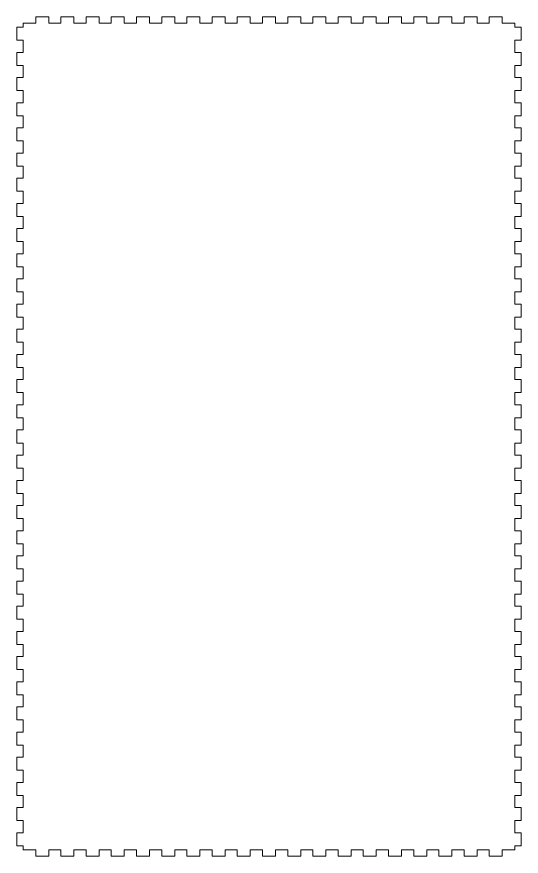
# Model space of a CAD drawing. Header units: millimetres. Extents: x -606 to 612, y -200 to 208.
# Drawn here: x -122.9 to 117.3, y -200.1 to 200.2 of the extents above; entities that cross this region are included whole.
import ezdxf

# ---------------------------------------------------------------- set-up
doc = ezdxf.new("R2010")
doc.units = ezdxf.units.MM
doc.header["$MEASUREMENT"] = 0
doc.layers.add('Camada 1', color=7, linetype='Continuous')

msp = doc.modelspace()

# ---------------------------------------------------------------- linework, layer by layer
at = {"layer": 'Camada 1', "lineweight": 20}
msp.add_open_spline([(-119.81, -197.05), (-119.81, -197.05), (-113.91, -197.05), (-113.91, -197.05), (-113.91, -197.05), (-113.91, -199.95), (-113.91, -199.95), (-113.91, -200), (-113.86, -200.05), (-113.81, -200.05), (-113.81, -200.05), (-107.81, -200.05), (-107.81, -200.05), (-107.75, -200.05), (-107.71, -200), (-107.71, -199.95), (-107.71, -199.95), (-107.71, -197.05), (-107.71, -197.05), (-107.71, -197.05), (-101.91, -197.05), (-101.91, -197.05), (-101.91, -197.05), (-101.91, -199.95), (-101.91, -199.95), (-101.91, -200), (-101.86, -200.05), (-101.81, -200.05), (-101.81, -200.05), (-95.81, -200.05), (-95.81, -200.05), (-95.75, -200.05), (-95.71, -200), (-95.71, -199.95), (-95.71, -199.95), (-95.71, -197.05), (-95.71, -197.05), (-95.71, -197.05), (-89.91, -197.05), (-89.91, -197.05), (-89.91, -197.05), (-89.91, -199.95), (-89.91, -199.95), (-89.91, -200), (-89.86, -200.05), (-89.81, -200.05), (-89.81, -200.05), (-83.81, -200.05), (-83.81, -200.05), (-83.75, -200.05), (-83.71, -200), (-83.71, -199.95), (-83.71, -199.95), (-83.71, -197.05), (-83.71, -197.05), (-83.71, -197.05), (-77.91, -197.05), (-77.91, -197.05), (-77.91, -197.05), (-77.91, -199.95), (-77.91, -199.95), (-77.91, -200), (-77.86, -200.05), (-77.81, -200.05), (-77.81, -200.05), (-71.81, -200.05), (-71.81, -200.05), (-71.75, -200.05), (-71.71, -200), (-71.71, -199.95), (-71.71, -199.95), (-71.71, -197.05), (-71.71, -197.05), (-71.71, -197.05), (-65.91, -197.05), (-65.91, -197.05), (-65.91, -197.05), (-65.91, -199.95), (-65.91, -199.95), (-65.91, -200), (-65.86, -200.05), (-65.81, -200.05), (-65.81, -200.05), (-59.81, -200.05), (-59.81, -200.05), (-59.76, -200.05), (-59.71, -200), (-59.71, -199.95), (-59.71, -199.95), (-59.71, -197.05), (-59.71, -197.05), (-59.71, -197.05), (-53.91, -197.05), (-53.91, -197.05), (-53.91, -197.05), (-53.91, -199.95), (-53.91, -199.95), (-53.91, -200), (-53.87, -200.05), (-53.81, -200.05), (-53.81, -200.05), (-47.81, -200.05), (-47.81, -200.05), (-47.76, -200.05), (-47.71, -200), (-47.71, -199.95), (-47.71, -199.95), (-47.71, -197.05), (-47.71, -197.05), (-47.71, -197.05), (-41.91, -197.05), (-41.91, -197.05), (-41.91, -197.05), (-41.91, -199.95), (-41.91, -199.95), (-41.91, -200), (-41.87, -200.05), (-41.81, -200.05), (-41.81, -200.05), (-35.81, -200.05), (-35.81, -200.05), (-35.76, -200.05), (-35.71, -200), (-35.71, -199.95), (-35.71, -199.95), (-35.71, -197.05), (-35.71, -197.05), (-35.71, -197.05), (-29.91, -197.05), (-29.91, -197.05), (-29.91, -197.05), (-29.91, -199.95), (-29.91, -199.95), (-29.91, -200), (-29.86, -200.05), (-29.81, -200.05), (-29.81, -200.05), (-23.81, -200.05), (-23.81, -200.05), (-23.75, -200.05), (-23.71, -200), (-23.71, -199.95), (-23.71, -199.95), (-23.71, -197.05), (-23.71, -197.05), (-23.71, -197.05), (-17.91, -197.05), (-17.91, -197.05), (-17.91, -197.05), (-17.91, -199.95), (-17.91, -199.95), (-17.91, -200), (-17.86, -200.05), (-17.81, -200.05), (-17.81, -200.05), (-11.81, -200.05), (-11.81, -200.05), (-11.76, -200.05), (-11.71, -200), (-11.71, -199.95), (-11.71, -199.95), (-11.71, -197.05), (-11.71, -197.05), (-11.71, -197.05), (-5.91, -197.05), (-5.91, -197.05), (-5.91, -197.05), (-5.91, -199.95), (-5.91, -199.95), (-5.91, -200), (-5.87, -200.05), (-5.81, -200.05), (-5.81, -200.05), (0.19, -200.05), (0.19, -200.05), (0.24, -200.05), (0.29, -200), (0.29, -199.95), (0.29, -199.95), (0.29, -197.05), (0.29, -197.05), (0.29, -197.05), (6.09, -197.05), (6.09, -197.05), (6.09, -197.05), (6.09, -199.95), (6.09, -199.95), (6.09, -200), (6.13, -200.05), (6.19, -200.05), (6.19, -200.05), (12.19, -200.05), (12.19, -200.05), (12.24, -200.05), (12.29, -200), (12.29, -199.95), (12.29, -199.95), (12.29, -197.05), (12.29, -197.05), (12.29, -197.05), (18.09, -197.05), (18.09, -197.05), (18.09, -197.05), (18.09, -199.95), (18.09, -199.95), (18.09, -200), (18.14, -200.05), (18.19, -200.05), (18.19, -200.05), (24.19, -200.05), (24.19, -200.05), (24.25, -200.05), (24.29, -200), (24.29, -199.95), (24.29, -199.95), (24.29, -197.05), (24.29, -197.05), (24.29, -197.05), (30.09, -197.05), (30.09, -197.05), (30.09, -197.05), (30.09, -199.95), (30.09, -199.95), (30.09, -200), (30.14, -200.05), (30.19, -200.05), (30.19, -200.05), (36.19, -200.05), (36.19, -200.05), (36.24, -200.05), (36.29, -200), (36.29, -199.95), (36.29, -199.95), (36.29, -197.05), (36.29, -197.05), (36.29, -197.05), (42.09, -197.05), (42.09, -197.05), (42.09, -197.05), (42.09, -199.95), (42.09, -199.95), (42.09, -200), (42.13, -200.05), (42.19, -200.05), (42.19, -200.05), (48.19, -200.05), (48.19, -200.05), (48.24, -200.05), (48.29, -200), (48.29, -199.95), (48.29, -199.95), (48.29, -197.05), (48.29, -197.05), (48.29, -197.05), (54.09, -197.05), (54.09, -197.05), (54.09, -197.05), (54.09, -199.95), (54.09, -199.95), (54.09, -200), (54.13, -200.05), (54.19, -200.05), (54.19, -200.05), (60.19, -200.05), (60.19, -200.05), (60.24, -200.05), (60.29, -200), (60.29, -199.95), (60.29, -199.95), (60.29, -197.05), (60.29, -197.05), (60.29, -197.05), (66.09, -197.05), (66.09, -197.05), (66.09, -197.05), (66.09, -199.95), (66.09, -199.95), (66.09, -200), (66.14, -200.05), (66.19, -200.05), (66.19, -200.05), (72.19, -200.05), (72.19, -200.05), (72.25, -200.05), (72.29, -200), (72.29, -199.95), (72.29, -199.95), (72.29, -197.05), (72.29, -197.05), (72.29, -197.05), (78.09, -197.05), (78.09, -197.05), (78.09, -197.05), (78.09, -199.95), (78.09, -199.95), (78.09, -200), (78.14, -200.05), (78.19, -200.05), (78.19, -200.05), (84.19, -200.05), (84.19, -200.05), (84.25, -200.05), (84.29, -200), (84.29, -199.95), (84.29, -199.95), (84.29, -197.05), (84.29, -197.05), (84.29, -197.05), (90.09, -197.05), (90.09, -197.05), (90.09, -197.05), (90.09, -199.95), (90.09, -199.95), (90.09, -200), (90.14, -200.05), (90.19, -200.05), (90.19, -200.05), (96.19, -200.05), (96.19, -200.05), (96.25, -200.05), (96.29, -200), (96.29, -199.95), (96.29, -199.95), (96.29, -197.05), (96.29, -197.05), (96.29, -197.05), (102.09, -197.05), (102.09, -197.05), (102.09, -197.05), (102.09, -199.95), (102.09, -199.95), (102.09, -200), (102.14, -200.05), (102.19, -200.05), (102.19, -200.05), (108.19, -200.05), (108.19, -200.05), (108.25, -200.05), (108.29, -200), (108.29, -199.95), (108.29, -199.95), (108.29, -197.05), (108.29, -197.05), (108.29, -197.05), (114.19, -197.05), (114.19, -197.05), (114.25, -197.05), (114.29, -197), (114.29, -196.95), (114.29, -196.95), (114.29, -195.05), (114.29, -195.05), (114.29, -195.05), (117.19, -195.05), (117.19, -195.05), (117.25, -195.05), (117.29, -195), (117.29, -194.95), (117.29, -194.95), (117.29, -188.95), (117.29, -188.95), (117.29, -188.9), (117.25, -188.85), (117.19, -188.85), (117.19, -188.85), (114.29, -188.85), (114.29, -188.85), (114.29, -188.85), (114.29, -183.05), (114.29, -183.05), (114.29, -183.05), (117.19, -183.05), (117.19, -183.05), (117.25, -183.05), (117.29, -183), (117.29, -182.95), (117.29, -182.95), (117.29, -176.95), (117.29, -176.95), (117.29, -176.9), (117.25, -176.85), (117.19, -176.85), (117.19, -176.85), (114.29, -176.85), (114.29, -176.85), (114.29, -176.85), (114.29, -171.05), (114.29, -171.05), (114.29, -171.05), (117.19, -171.05), (117.19, -171.05), (117.25, -171.05), (117.29, -171), (117.29, -170.95), (117.29, -170.95), (117.29, -164.95), (117.29, -164.95), (117.29, -164.9), (117.25, -164.85), (117.19, -164.85), (117.19, -164.85), (114.29, -164.85), (114.29, -164.85), (114.29, -164.85), (114.29, -159.05), (114.29, -159.05), (114.29, -159.05), (117.19, -159.05), (117.19, -159.05), (117.25, -159.05), (117.29, -159), (117.29, -158.95), (117.29, -158.95), (117.29, -152.95), (117.29, -152.95), (117.29, -152.9), (117.25, -152.85), (117.19, -152.85), (117.19, -152.85), (114.29, -152.85), (114.29, -152.85), (114.29, -152.85), (114.29, -147.05), (114.29, -147.05), (114.29, -147.05), (117.19, -147.05), (117.19, -147.05), (117.25, -147.05), (117.29, -147), (117.29, -146.95), (117.29, -146.95), (117.29, -140.95), (117.29, -140.95), (117.29, -140.9), (117.25, -140.85), (117.19, -140.85), (117.19, -140.85), (114.29, -140.85), (114.29, -140.85), (114.29, -140.85), (114.29, -135.05), (114.29, -135.05), (114.29, -135.05), (117.19, -135.05), (117.19, -135.05), (117.25, -135.05), (117.29, -135), (117.29, -134.95), (117.29, -134.95), (117.29, -128.95), (117.29, -128.95), (117.29, -128.9), (117.25, -128.85), (117.19, -128.85), (117.19, -128.85), (114.29, -128.85), (114.29, -128.85), (114.29, -128.85), (114.29, -123.05), (114.29, -123.05), (114.29, -123.05), (117.19, -123.05), (117.19, -123.05), (117.25, -123.05), (117.29, -123), (117.29, -122.95), (117.29, -122.95), (117.29, -116.95), (117.29, -116.95), (117.29, -116.89), (117.25, -116.85), (117.19, -116.85), (117.19, -116.85), (114.29, -116.85), (114.29, -116.85), (114.29, -116.85), (114.29, -111.05), (114.29, -111.05), (114.29, -111.05), (117.19, -111.05), (117.19, -111.05), (117.25, -111.05), (117.29, -111), (117.29, -110.95), (117.29, -110.95), (117.29, -104.95), (117.29, -104.95), (117.29, -104.89), (117.25, -104.85), (117.19, -104.85), (117.19, -104.85), (114.29, -104.85), (114.29, -104.85), (114.29, -104.85), (114.29, -99.05), (114.29, -99.05), (114.29, -99.05), (117.19, -99.05), (117.19, -99.05), (117.25, -99.05), (117.29, -99), (117.29, -98.95), (117.29, -98.95), (117.29, -92.95), (117.29, -92.95), (117.29, -92.89), (117.25, -92.85), (117.19, -92.85), (117.19, -92.85), (114.29, -92.85), (114.29, -92.85), (114.29, -92.85), (114.29, -87.05), (114.29, -87.05), (114.29, -87.05), (117.19, -87.05), (117.19, -87.05), (117.25, -87.05), (117.29, -87), (117.29, -86.95), (117.29, -86.95), (117.29, -80.95), (117.29, -80.95), (117.29, -80.89), (117.25, -80.85), (117.19, -80.85), (117.19, -80.85), (114.29, -80.85), (114.29, -80.85), (114.29, -80.85), (114.29, -75.05), (114.29, -75.05), (114.29, -75.05), (117.19, -75.05), (117.19, -75.05), (117.25, -75.05), (117.29, -75), (117.29, -74.95), (117.29, -74.95), (117.29, -68.95), (117.29, -68.95), (117.29, -68.89), (117.25, -68.85), (117.19, -68.85), (117.19, -68.85), (114.29, -68.85), (114.29, -68.85), (114.29, -68.85), (114.29, -63.05), (114.29, -63.05), (114.29, -63.05), (117.19, -63.05), (117.19, -63.05), (117.25, -63.05), (117.29, -63.01), (117.29, -62.95), (117.29, -62.95), (117.29, -56.95), (117.29, -56.95), (117.29, -56.9), (117.25, -56.85), (117.19, -56.85), (117.19, -56.85), (114.29, -56.85), (114.29, -56.85), (114.29, -56.85), (114.29, -51.05), (114.29, -51.05), (114.29, -51.05), (117.19, -51.05), (117.19, -51.05), (117.25, -51.05), (117.29, -51.01), (117.29, -50.95), (117.29, -50.95), (117.29, -44.95), (117.29, -44.95), (117.29, -44.9), (117.25, -44.85), (117.19, -44.85), (117.19, -44.85), (114.29, -44.85), (114.29, -44.85), (114.29, -44.85), (114.29, -39.05), (114.29, -39.05), (114.29, -39.05), (117.19, -39.05), (117.19, -39.05), (117.25, -39.05), (117.29, -39.01), (117.29, -38.95), (117.29, -38.95), (117.29, -32.95), (117.29, -32.95), (117.29, -32.9), (117.25, -32.85), (117.19, -32.85), (117.19, -32.85), (114.29, -32.85), (114.29, -32.85), (114.29, -32.85), (114.29, -27.05), (114.29, -27.05), (114.29, -27.05), (117.19, -27.05), (117.19, -27.05), (117.25, -27.05), (117.29, -27), (117.29, -26.95), (117.29, -26.95), (117.29, -20.95), (117.29, -20.95), (117.29, -20.89), (117.25, -20.85), (117.19, -20.85), (117.19, -20.85), (114.29, -20.85), (114.29, -20.85), (114.29, -20.85), (114.29, -15.05), (114.29, -15.05), (114.29, -15.05), (117.19, -15.05), (117.19, -15.05), (117.25, -15.05), (117.29, -15.01), (117.29, -14.95), (117.29, -14.95), (117.29, -8.95), (117.29, -8.95), (117.29, -8.89), (117.25, -8.85), (117.19, -8.85), (117.19, -8.85), (114.29, -8.85), (114.29, -8.85), (114.29, -8.85), (114.29, -3.05), (114.29, -3.05), (114.29, -3.05), (117.19, -3.05), (117.19, -3.05), (117.25, -3.05), (117.29, -3), (117.29, -2.95), (117.29, -2.95), (117.29, 3.05), (117.29, 3.05), (117.29, 3.1), (117.25, 3.15), (117.19, 3.15), (117.19, 3.15), (114.29, 3.15), (114.29, 3.15), (114.29, 3.15), (114.29, 8.95), (114.29, 8.95), (114.29, 8.95), (117.19, 8.95), (117.19, 8.95), (117.25, 8.95), (117.29, 8.99), (117.29, 9.05), (117.29, 9.05), (117.29, 15.05), (117.29, 15.05), (117.29, 15.11), (117.25, 15.15), (117.19, 15.15), (117.19, 15.15), (114.29, 15.15), (114.29, 15.15), (114.29, 15.15), (114.29, 20.95), (114.29, 20.95), (114.29, 20.95), (117.19, 20.95), (117.19, 20.95), (117.25, 20.95), (117.29, 21), (117.29, 21.05), (117.29, 21.05), (117.29, 27.05), (117.29, 27.05), (117.29, 27.11), (117.25, 27.15), (117.19, 27.15), (117.19, 27.15), (114.29, 27.15), (114.29, 27.15), (114.29, 27.15), (114.29, 32.95), (114.29, 32.95), (114.29, 32.95), (117.19, 32.95), (117.19, 32.95), (117.25, 32.95), (117.29, 32.99), (117.29, 33.05), (117.29, 33.05), (117.29, 39.05), (117.29, 39.05), (117.29, 39.1), (117.25, 39.15), (117.19, 39.15), (117.19, 39.15), (114.29, 39.15), (114.29, 39.15), (114.29, 39.15), (114.29, 44.95), (114.29, 44.95), (114.29, 44.95), (117.19, 44.95), (117.19, 44.95), (117.25, 44.95), (117.29, 44.99), (117.29, 45.05), (117.29, 45.05), (117.29, 51.05), (117.29, 51.05), (117.29, 51.1), (117.25, 51.15), (117.19, 51.15), (117.19, 51.15), (114.29, 51.15), (114.29, 51.15), (114.29, 51.15), (114.29, 56.95), (114.29, 56.95), (114.29, 56.95), (117.19, 56.95), (117.19, 56.95), (117.25, 56.95), (117.29, 56.99), (117.29, 57.05), (117.29, 57.05), (117.29, 63.05), (117.29, 63.05), (117.29, 63.1), (117.25, 63.15), (117.19, 63.15), (117.19, 63.15), (114.29, 63.15), (114.29, 63.15), (114.29, 63.15), (114.29, 68.95), (114.29, 68.95), (114.29, 68.95), (117.19, 68.95), (117.19, 68.95), (117.25, 68.95), (117.29, 69), (117.29, 69.05), (117.29, 69.05), (117.29, 75.05), (117.29, 75.05), (117.29, 75.11), (117.25, 75.15), (117.19, 75.15), (117.19, 75.15), (114.29, 75.15), (114.29, 75.15), (114.29, 75.15), (114.29, 80.95), (114.29, 80.95), (114.29, 80.95), (117.19, 80.95), (117.19, 80.95), (117.25, 80.95), (117.29, 81), (117.29, 81.05), (117.29, 81.05), (117.29, 87.05), (117.29, 87.05), (117.29, 87.11), (117.25, 87.15), (117.19, 87.15), (117.19, 87.15), (114.29, 87.15), (114.29, 87.15), (114.29, 87.15), (114.29, 92.95), (114.29, 92.95), (114.29, 92.95), (117.19, 92.95), (117.19, 92.95), (117.25, 92.95), (117.29, 93), (117.29, 93.05), (117.29, 93.05), (117.29, 99.05), (117.29, 99.05), (117.29, 99.11), (117.25, 99.15), (117.19, 99.15), (117.19, 99.15), (114.29, 99.15), (114.29, 99.15), (114.29, 99.15), (114.29, 104.95), (114.29, 104.95), (114.29, 104.95), (117.19, 104.95), (117.19, 104.95), (117.25, 104.95), (117.29, 105), (117.29, 105.05), (117.29, 105.05), (117.29, 111.05), (117.29, 111.05), (117.29, 111.11), (117.25, 111.15), (117.19, 111.15), (117.19, 111.15), (114.29, 111.15), (114.29, 111.15), (114.29, 111.15), (114.29, 116.95), (114.29, 116.95), (114.29, 116.95), (117.19, 116.95), (117.19, 116.95), (117.25, 116.95), (117.29, 117), (117.29, 117.05), (117.29, 117.05), (117.29, 123.05), (117.29, 123.05), (117.29, 123.11), (117.25, 123.15), (117.19, 123.15), (117.19, 123.15), (114.29, 123.15), (114.29, 123.15), (114.29, 123.15), (114.29, 128.95), (114.29, 128.95), (114.29, 128.95), (117.19, 128.95), (117.19, 128.95), (117.25, 128.95), (117.29, 129), (117.29, 129.05), (117.29, 129.05), (117.29, 135.05), (117.29, 135.05), (117.29, 135.1), (117.25, 135.15), (117.19, 135.15), (117.19, 135.15), (114.29, 135.15), (114.29, 135.15), (114.29, 135.15), (114.29, 140.95), (114.29, 140.95), (114.29, 140.95), (117.19, 140.95), (117.19, 140.95), (117.25, 140.95), (117.29, 141), (117.29, 141.05), (117.29, 141.05), (117.29, 147.05), (117.29, 147.05), (117.29, 147.1), (117.25, 147.15), (117.19, 147.15), (117.19, 147.15), (114.29, 147.15), (114.29, 147.15), (114.29, 147.15), (114.29, 152.95), (114.29, 152.95), (114.29, 152.95), (117.19, 152.95), (117.19, 152.95), (117.25, 152.95), (117.29, 153), (117.29, 153.05), (117.29, 153.05), (117.29, 159.05), (117.29, 159.05), (117.29, 159.1), (117.25, 159.15), (117.19, 159.15), (117.19, 159.15), (114.29, 159.15), (114.29, 159.15), (114.29, 159.15), (114.29, 164.95), (114.29, 164.95), (114.29, 164.95), (117.19, 164.95), (117.19, 164.95), (117.25, 164.95), (117.29, 165), (117.29, 165.05), (117.29, 165.05), (117.29, 171.05), (117.29, 171.05), (117.29, 171.1), (117.25, 171.15), (117.19, 171.15), (117.19, 171.15), (114.29, 171.15), (114.29, 171.15), (114.29, 171.15), (114.29, 176.95), (114.29, 176.95), (114.29, 176.95), (117.19, 176.95), (117.19, 176.95), (117.25, 176.95), (117.29, 177), (117.29, 177.05), (117.29, 177.05), (117.29, 183.05), (117.29, 183.05), (117.29, 183.1), (117.25, 183.15), (117.19, 183.15), (117.19, 183.15), (114.29, 183.15), (114.29, 183.15), (114.29, 183.15), (114.29, 188.95), (114.29, 188.95), (114.29, 188.95), (117.19, 188.95), (117.19, 188.95), (117.25, 188.95), (117.29, 189), (117.29, 189.05), (117.29, 189.05), (117.29, 195.05), (117.29, 195.05), (117.29, 195.1), (117.25, 195.15), (117.19, 195.15), (117.19, 195.15), (114.29, 195.15), (114.29, 195.15), (114.29, 195.15), (114.29, 197.05), (114.29, 197.05), (114.29, 197.1), (114.25, 197.15), (114.19, 197.15), (114.19, 197.15), (108.29, 197.15), (108.29, 197.15), (108.29, 197.15), (108.29, 200.05), (108.29, 200.05), (108.29, 200.1), (108.25, 200.15), (108.19, 200.15), (108.19, 200.15), (102.19, 200.15), (102.19, 200.15), (102.14, 200.15), (102.09, 200.1), (102.09, 200.05), (102.09, 200.05), (102.09, 197.15), (102.09, 197.15), (102.09, 197.15), (96.29, 197.15), (96.29, 197.15), (96.29, 197.15), (96.29, 200.05), (96.29, 200.05), (96.29, 200.1), (96.25, 200.15), (96.19, 200.15), (96.19, 200.15), (90.19, 200.15), (90.19, 200.15), (90.14, 200.15), (90.09, 200.1), (90.09, 200.05), (90.09, 200.05), (90.09, 197.15), (90.09, 197.15), (90.09, 197.15), (84.29, 197.15), (84.29, 197.15), (84.29, 197.15), (84.29, 200.05), (84.29, 200.05), (84.29, 200.1), (84.25, 200.15), (84.19, 200.15), (84.19, 200.15), (78.19, 200.15), (78.19, 200.15), (78.14, 200.15), (78.09, 200.1), (78.09, 200.05), (78.09, 200.05), (78.09, 197.15), (78.09, 197.15), (78.09, 197.15), (72.29, 197.15), (72.29, 197.15), (72.29, 197.15), (72.29, 200.05), (72.29, 200.05), (72.29, 200.1), (72.25, 200.15), (72.19, 200.15), (72.19, 200.15), (66.19, 200.15), (66.19, 200.15), (66.14, 200.15), (66.09, 200.1), (66.09, 200.05), (66.09, 200.05), (66.09, 197.15), (66.09, 197.15), (66.09, 197.15), (60.29, 197.15), (60.29, 197.15), (60.29, 197.15), (60.29, 200.05), (60.29, 200.05), (60.29, 200.1), (60.24, 200.15), (60.19, 200.15), (60.19, 200.15), (54.19, 200.15), (54.19, 200.15), (54.13, 200.15), (54.09, 200.1), (54.09, 200.05), (54.09, 200.05), (54.09, 197.15), (54.09, 197.15), (54.09, 197.15), (48.29, 197.15), (48.29, 197.15), (48.29, 197.15), (48.29, 200.05), (48.29, 200.05), (48.29, 200.1), (48.24, 200.15), (48.19, 200.15), (48.19, 200.15), (42.19, 200.15), (42.19, 200.15), (42.13, 200.15), (42.09, 200.1), (42.09, 200.05), (42.09, 200.05), (42.09, 197.15), (42.09, 197.15), (42.09, 197.15), (36.29, 197.15), (36.29, 197.15), (36.29, 197.15), (36.29, 200.05), (36.29, 200.05), (36.29, 200.1), (36.24, 200.15), (36.19, 200.15), (36.19, 200.15), (30.19, 200.15), (30.19, 200.15), (30.14, 200.15), (30.09, 200.1), (30.09, 200.05), (30.09, 200.05), (30.09, 197.15), (30.09, 197.15), (30.09, 197.15), (24.29, 197.15), (24.29, 197.15), (24.29, 197.15), (24.29, 200.05), (24.29, 200.05), (24.29, 200.1), (24.25, 200.15), (24.19, 200.15), (24.19, 200.15), (18.19, 200.15), (18.19, 200.15), (18.14, 200.15), (18.09, 200.1), (18.09, 200.05), (18.09, 200.05), (18.09, 197.15), (18.09, 197.15), (18.09, 197.15), (12.29, 197.15), (12.29, 197.15), (12.29, 197.15), (12.29, 200.05), (12.29, 200.05), (12.29, 200.1), (12.24, 200.15), (12.19, 200.15), (12.19, 200.15), (6.19, 200.15), (6.19, 200.15), (6.13, 200.15), (6.09, 200.1), (6.09, 200.05), (6.09, 200.05), (6.09, 197.15), (6.09, 197.15), (6.09, 197.15), (0.29, 197.15), (0.29, 197.15), (0.29, 197.15), (0.29, 200.05), (0.29, 200.05), (0.29, 200.1), (0.24, 200.15), (0.19, 200.15), (0.19, 200.15), (-5.81, 200.15), (-5.81, 200.15), (-5.87, 200.15), (-5.91, 200.1), (-5.91, 200.05), (-5.91, 200.05), (-5.91, 197.15), (-5.91, 197.15), (-5.91, 197.15), (-11.71, 197.15), (-11.71, 197.15), (-11.71, 197.15), (-11.71, 200.05), (-11.71, 200.05), (-11.71, 200.1), (-11.76, 200.15), (-11.81, 200.15), (-11.81, 200.15), (-17.81, 200.15), (-17.81, 200.15), (-17.86, 200.15), (-17.91, 200.1), (-17.91, 200.05), (-17.91, 200.05), (-17.91, 197.15), (-17.91, 197.15), (-17.91, 197.15), (-23.71, 197.15), (-23.71, 197.15), (-23.71, 197.15), (-23.71, 200.05), (-23.71, 200.05), (-23.71, 200.1), (-23.75, 200.15), (-23.81, 200.15), (-23.81, 200.15), (-29.81, 200.15), (-29.81, 200.15), (-29.86, 200.15), (-29.91, 200.1), (-29.91, 200.05), (-29.91, 200.05), (-29.91, 197.15), (-29.91, 197.15), (-29.91, 197.15), (-35.71, 197.15), (-35.71, 197.15), (-35.71, 197.15), (-35.71, 200.05), (-35.71, 200.05), (-35.71, 200.1), (-35.76, 200.15), (-35.81, 200.15), (-35.81, 200.15), (-41.81, 200.15), (-41.81, 200.15), (-41.87, 200.15), (-41.91, 200.1), (-41.91, 200.05), (-41.91, 200.05), (-41.91, 197.15), (-41.91, 197.15), (-41.91, 197.15), (-47.71, 197.15), (-47.71, 197.15), (-47.71, 197.15), (-47.71, 200.05), (-47.71, 200.05), (-47.71, 200.1), (-47.76, 200.15), (-47.81, 200.15), (-47.81, 200.15), (-53.81, 200.15), (-53.81, 200.15), (-53.87, 200.15), (-53.91, 200.1), (-53.91, 200.05), (-53.91, 200.05), (-53.91, 197.15), (-53.91, 197.15), (-53.91, 197.15), (-59.71, 197.15), (-59.71, 197.15), (-59.71, 197.15), (-59.71, 200.05), (-59.71, 200.05), (-59.71, 200.1), (-59.76, 200.15), (-59.81, 200.15), (-59.81, 200.15), (-65.81, 200.15), (-65.81, 200.15), (-65.86, 200.15), (-65.91, 200.1), (-65.91, 200.05), (-65.91, 200.05), (-65.91, 197.15), (-65.91, 197.15), (-65.91, 197.15), (-71.71, 197.15), (-71.71, 197.15), (-71.71, 197.15), (-71.71, 200.05), (-71.71, 200.05), (-71.71, 200.1), (-71.75, 200.15), (-71.81, 200.15), (-71.81, 200.15), (-77.81, 200.15), (-77.81, 200.15), (-77.86, 200.15), (-77.91, 200.1), (-77.91, 200.05), (-77.91, 200.05), (-77.91, 197.15), (-77.91, 197.15), (-77.91, 197.15), (-83.71, 197.15), (-83.71, 197.15), (-83.71, 197.15), (-83.71, 200.05), (-83.71, 200.05), (-83.71, 200.1), (-83.75, 200.15), (-83.81, 200.15), (-83.81, 200.15), (-89.81, 200.15), (-89.81, 200.15), (-89.86, 200.15), (-89.91, 200.1), (-89.91, 200.05), (-89.91, 200.05), (-89.91, 197.15), (-89.91, 197.15), (-89.91, 197.15), (-95.71, 197.15), (-95.71, 197.15), (-95.71, 197.15), (-95.71, 200.05), (-95.71, 200.05), (-95.71, 200.1), (-95.75, 200.15), (-95.81, 200.15), (-95.81, 200.15), (-101.81, 200.15), (-101.81, 200.15), (-101.86, 200.15), (-101.91, 200.1), (-101.91, 200.05), (-101.91, 200.05), (-101.91, 197.15), (-101.91, 197.15), (-101.91, 197.15), (-107.71, 197.15), (-107.71, 197.15), (-107.71, 197.15), (-107.71, 200.05), (-107.71, 200.05), (-107.71, 200.1), (-107.75, 200.15), (-107.81, 200.15), (-107.81, 200.15), (-113.81, 200.15), (-113.81, 200.15), (-113.86, 200.15), (-113.91, 200.1), (-113.91, 200.05), (-113.91, 200.05), (-113.91, 197.15), (-113.91, 197.15), (-113.91, 197.15), (-119.81, 197.15), (-119.81, 197.15), (-119.86, 197.15), (-119.91, 197.1), (-119.91, 197.05), (-119.91, 197.05), (-119.91, 195.15), (-119.91, 195.15), (-119.91, 195.15), (-122.81, 195.15), (-122.81, 195.15), (-122.86, 195.15), (-122.91, 195.1), (-122.91, 195.05), (-122.91, 195.05), (-122.91, 189.05), (-122.91, 189.05), (-122.91, 189), (-122.86, 188.95), (-122.81, 188.95), (-122.81, 188.95), (-119.91, 188.95), (-119.91, 188.95), (-119.91, 188.95), (-119.91, 183.15), (-119.91, 183.15), (-119.91, 183.15), (-122.81, 183.15), (-122.81, 183.15), (-122.86, 183.15), (-122.91, 183.1), (-122.91, 183.05), (-122.91, 183.05), (-122.91, 177.05), (-122.91, 177.05), (-122.91, 177), (-122.86, 176.95), (-122.81, 176.95), (-122.81, 176.95), (-119.91, 176.95), (-119.91, 176.95), (-119.91, 176.95), (-119.91, 171.15), (-119.91, 171.15), (-119.91, 171.15), (-122.81, 171.15), (-122.81, 171.15), (-122.86, 171.15), (-122.91, 171.1), (-122.91, 171.05), (-122.91, 171.05), (-122.91, 165.05), (-122.91, 165.05), (-122.91, 165), (-122.86, 164.95), (-122.81, 164.95), (-122.81, 164.95), (-119.91, 164.95), (-119.91, 164.95), (-119.91, 164.95), (-119.91, 159.15), (-119.91, 159.15), (-119.91, 159.15), (-122.81, 159.15), (-122.81, 159.15), (-122.86, 159.15), (-122.91, 159.1), (-122.91, 159.05), (-122.91, 159.05), (-122.91, 153.05), (-122.91, 153.05), (-122.91, 153), (-122.86, 152.95), (-122.81, 152.95), (-122.81, 152.95), (-119.91, 152.95), (-119.91, 152.95), (-119.91, 152.95), (-119.91, 147.15), (-119.91, 147.15), (-119.91, 147.15), (-122.81, 147.15), (-122.81, 147.15), (-122.86, 147.15), (-122.91, 147.1), (-122.91, 147.05), (-122.91, 147.05), (-122.91, 141.05), (-122.91, 141.05), (-122.91, 141), (-122.86, 140.95), (-122.81, 140.95), (-122.81, 140.95), (-119.91, 140.95), (-119.91, 140.95), (-119.91, 140.95), (-119.91, 135.15), (-119.91, 135.15), (-119.91, 135.15), (-122.81, 135.15), (-122.81, 135.15), (-122.86, 135.15), (-122.91, 135.1), (-122.91, 135.05), (-122.91, 135.05), (-122.91, 129.05), (-122.91, 129.05), (-122.91, 129), (-122.86, 128.95), (-122.81, 128.95), (-122.81, 128.95), (-119.91, 128.95), (-119.91, 128.95), (-119.91, 128.95), (-119.91, 123.15), (-119.91, 123.15), (-119.91, 123.15), (-122.81, 123.15), (-122.81, 123.15), (-122.86, 123.15), (-122.91, 123.11), (-122.91, 123.05), (-122.91, 123.05), (-122.91, 117.05), (-122.91, 117.05), (-122.91, 117), (-122.86, 116.95), (-122.81, 116.95), (-122.81, 116.95), (-119.91, 116.95), (-119.91, 116.95), (-119.91, 116.95), (-119.91, 111.15), (-119.91, 111.15), (-119.91, 111.15), (-122.81, 111.15), (-122.81, 111.15), (-122.86, 111.15), (-122.91, 111.11), (-122.91, 111.05), (-122.91, 111.05), (-122.91, 105.05), (-122.91, 105.05), (-122.91, 105), (-122.86, 104.95), (-122.81, 104.95), (-122.81, 104.95), (-119.91, 104.95), (-119.91, 104.95), (-119.91, 104.95), (-119.91, 99.15), (-119.91, 99.15), (-119.91, 99.15), (-122.81, 99.15), (-122.81, 99.15), (-122.86, 99.15), (-122.91, 99.11), (-122.91, 99.05), (-122.91, 99.05), (-122.91, 93.05), (-122.91, 93.05), (-122.91, 93), (-122.86, 92.95), (-122.81, 92.95), (-122.81, 92.95), (-119.91, 92.95), (-119.91, 92.95), (-119.91, 92.95), (-119.91, 87.15), (-119.91, 87.15), (-119.91, 87.15), (-122.81, 87.15), (-122.81, 87.15), (-122.86, 87.15), (-122.91, 87.11), (-122.91, 87.05), (-122.91, 87.05), (-122.91, 81.05), (-122.91, 81.05), (-122.91, 81), (-122.86, 80.95), (-122.81, 80.95), (-122.81, 80.95), (-119.91, 80.95), (-119.91, 80.95), (-119.91, 80.95), (-119.91, 75.15), (-119.91, 75.15), (-119.91, 75.15), (-122.81, 75.15), (-122.81, 75.15), (-122.86, 75.15), (-122.91, 75.11), (-122.91, 75.05), (-122.91, 75.05), (-122.91, 69.05), (-122.91, 69.05), (-122.91, 69), (-122.86, 68.95), (-122.81, 68.95), (-122.81, 68.95), (-119.91, 68.95), (-119.91, 68.95), (-119.91, 68.95), (-119.91, 63.15), (-119.91, 63.15), (-119.91, 63.15), (-122.81, 63.15), (-122.81, 63.15), (-122.86, 63.15), (-122.91, 63.1), (-122.91, 63.05), (-122.91, 63.05), (-122.91, 57.05), (-122.91, 57.05), (-122.91, 56.99), (-122.86, 56.95), (-122.81, 56.95), (-122.81, 56.95), (-119.91, 56.95), (-119.91, 56.95), (-119.91, 56.95), (-119.91, 51.15), (-119.91, 51.15), (-119.91, 51.15), (-122.81, 51.15), (-122.81, 51.15), (-122.86, 51.15), (-122.91, 51.1), (-122.91, 51.05), (-122.91, 51.05), (-122.91, 45.05), (-122.91, 45.05), (-122.91, 44.99), (-122.86, 44.95), (-122.81, 44.95), (-122.81, 44.95), (-119.91, 44.95), (-119.91, 44.95), (-119.91, 44.95), (-119.91, 39.15), (-119.91, 39.15), (-119.91, 39.15), (-122.81, 39.15), (-122.81, 39.15), (-122.86, 39.15), (-122.91, 39.1), (-122.91, 39.05), (-122.91, 39.05), (-122.91, 33.05), (-122.91, 33.05), (-122.91, 32.99), (-122.86, 32.95), (-122.81, 32.95), (-122.81, 32.95), (-119.91, 32.95), (-119.91, 32.95), (-119.91, 32.95), (-119.91, 27.15), (-119.91, 27.15), (-119.91, 27.15), (-122.81, 27.15), (-122.81, 27.15), (-122.86, 27.15), (-122.91, 27.11), (-122.91, 27.05), (-122.91, 27.05), (-122.91, 21.05), (-122.91, 21.05), (-122.91, 21), (-122.86, 20.95), (-122.81, 20.95), (-122.81, 20.95), (-119.91, 20.95), (-119.91, 20.95), (-119.91, 20.95), (-119.91, 15.15), (-119.91, 15.15), (-119.91, 15.15), (-122.81, 15.15), (-122.81, 15.15), (-122.86, 15.15), (-122.91, 15.11), (-122.91, 15.05), (-122.91, 15.05), (-122.91, 9.05), (-122.91, 9.05), (-122.91, 8.99), (-122.86, 8.95), (-122.81, 8.95), (-122.81, 8.95), (-119.91, 8.95), (-119.91, 8.95), (-119.91, 8.95), (-119.91, 3.15), (-119.91, 3.15), (-119.91, 3.15), (-122.81, 3.15), (-122.81, 3.15), (-122.86, 3.15), (-122.91, 3.1), (-122.91, 3.05), (-122.91, 3.05), (-122.91, -2.95), (-122.91, -2.95), (-122.91, -3), (-122.86, -3.05), (-122.81, -3.05), (-122.81, -3.05), (-119.91, -3.05), (-119.91, -3.05), (-119.91, -3.05), (-119.91, -8.85), (-119.91, -8.85), (-119.91, -8.85), (-122.81, -8.85), (-122.81, -8.85), (-122.86, -8.85), (-122.91, -8.89), (-122.91, -8.95), (-122.91, -8.95), (-122.91, -14.95), (-122.91, -14.95), (-122.91, -15.01), (-122.86, -15.05), (-122.81, -15.05), (-122.81, -15.05), (-119.91, -15.05), (-119.91, -15.05), (-119.91, -15.05), (-119.91, -20.85), (-119.91, -20.85), (-119.91, -20.85), (-122.81, -20.85), (-122.81, -20.85), (-122.86, -20.85), (-122.91, -20.89), (-122.91, -20.95), (-122.91, -20.95), (-122.91, -26.95), (-122.91, -26.95), (-122.91, -27), (-122.86, -27.05), (-122.81, -27.05), (-122.81, -27.05), (-119.91, -27.05), (-119.91, -27.05), (-119.91, -27.05), (-119.91, -32.85), (-119.91, -32.85), (-119.91, -32.85), (-122.81, -32.85), (-122.81, -32.85), (-122.86, -32.85), (-122.91, -32.9), (-122.91, -32.95), (-122.91, -32.95), (-122.91, -38.95), (-122.91, -38.95), (-122.91, -39.01), (-122.86, -39.05), (-122.81, -39.05), (-122.81, -39.05), (-119.91, -39.05), (-119.91, -39.05), (-119.91, -39.05), (-119.91, -44.85), (-119.91, -44.85), (-119.91, -44.85), (-122.81, -44.85), (-122.81, -44.85), (-122.86, -44.85), (-122.91, -44.9), (-122.91, -44.95), (-122.91, -44.95), (-122.91, -50.95), (-122.91, -50.95), (-122.91, -51.01), (-122.86, -51.05), (-122.81, -51.05), (-122.81, -51.05), (-119.91, -51.05), (-119.91, -51.05), (-119.91, -51.05), (-119.91, -56.85), (-119.91, -56.85), (-119.91, -56.85), (-122.81, -56.85), (-122.81, -56.85), (-122.86, -56.85), (-122.91, -56.9), (-122.91, -56.95), (-122.91, -56.95), (-122.91, -62.95), (-122.91, -62.95), (-122.91, -63.01), (-122.86, -63.05), (-122.81, -63.05), (-122.81, -63.05), (-119.91, -63.05), (-119.91, -63.05), (-119.91, -63.05), (-119.91, -68.85), (-119.91, -68.85), (-119.91, -68.85), (-122.81, -68.85), (-122.81, -68.85), (-122.86, -68.85), (-122.91, -68.89), (-122.91, -68.95), (-122.91, -68.95), (-122.91, -74.95), (-122.91, -74.95), (-122.91, -75), (-122.86, -75.05), (-122.81, -75.05), (-122.81, -75.05), (-119.91, -75.05), (-119.91, -75.05), (-119.91, -75.05), (-119.91, -80.85), (-119.91, -80.85), (-119.91, -80.85), (-122.81, -80.85), (-122.81, -80.85), (-122.86, -80.85), (-122.91, -80.89), (-122.91, -80.95), (-122.91, -80.95), (-122.91, -86.95), (-122.91, -86.95), (-122.91, -87), (-122.86, -87.05), (-122.81, -87.05), (-122.81, -87.05), (-119.91, -87.05), (-119.91, -87.05), (-119.91, -87.05), (-119.91, -92.85), (-119.91, -92.85), (-119.91, -92.85), (-122.81, -92.85), (-122.81, -92.85), (-122.86, -92.85), (-122.91, -92.89), (-122.91, -92.95), (-122.91, -92.95), (-122.91, -98.95), (-122.91, -98.95), (-122.91, -99), (-122.86, -99.05), (-122.81, -99.05), (-122.81, -99.05), (-119.91, -99.05), (-119.91, -99.05), (-119.91, -99.05), (-119.91, -104.85), (-119.91, -104.85), (-119.91, -104.85), (-122.81, -104.85), (-122.81, -104.85), (-122.86, -104.85), (-122.91, -104.89), (-122.91, -104.95), (-122.91, -104.95), (-122.91, -110.95), (-122.91, -110.95), (-122.91, -111), (-122.86, -111.05), (-122.81, -111.05), (-122.81, -111.05), (-119.91, -111.05), (-119.91, -111.05), (-119.91, -111.05), (-119.91, -116.85), (-119.91, -116.85), (-119.91, -116.85), (-122.81, -116.85), (-122.81, -116.85), (-122.86, -116.85), (-122.91, -116.89), (-122.91, -116.95), (-122.91, -116.95), (-122.91, -122.95), (-122.91, -122.95), (-122.91, -123), (-122.86, -123.05), (-122.81, -123.05), (-122.81, -123.05), (-119.91, -123.05), (-119.91, -123.05), (-119.91, -123.05), (-119.91, -128.85), (-119.91, -128.85), (-119.91, -128.85), (-122.81, -128.85), (-122.81, -128.85), (-122.86, -128.85), (-122.91, -128.9), (-122.91, -128.95), (-122.91, -128.95), (-122.91, -134.95), (-122.91, -134.95), (-122.91, -135), (-122.86, -135.05), (-122.81, -135.05), (-122.81, -135.05), (-119.91, -135.05), (-119.91, -135.05), (-119.91, -135.05), (-119.91, -140.85), (-119.91, -140.85), (-119.91, -140.85), (-122.81, -140.85), (-122.81, -140.85), (-122.86, -140.85), (-122.91, -140.9), (-122.91, -140.95), (-122.91, -140.95), (-122.91, -146.95), (-122.91, -146.95), (-122.91, -147), (-122.86, -147.05), (-122.81, -147.05), (-122.81, -147.05), (-119.91, -147.05), (-119.91, -147.05), (-119.91, -147.05), (-119.91, -152.85), (-119.91, -152.85), (-119.91, -152.85), (-122.81, -152.85), (-122.81, -152.85), (-122.86, -152.85), (-122.91, -152.9), (-122.91, -152.95), (-122.91, -152.95), (-122.91, -158.95), (-122.91, -158.95), (-122.91, -159), (-122.86, -159.05), (-122.81, -159.05), (-122.81, -159.05), (-119.91, -159.05), (-119.91, -159.05), (-119.91, -159.05), (-119.91, -164.85), (-119.91, -164.85), (-119.91, -164.85), (-122.81, -164.85), (-122.81, -164.85), (-122.86, -164.85), (-122.91, -164.9), (-122.91, -164.95), (-122.91, -164.95), (-122.91, -170.95), (-122.91, -170.95), (-122.91, -171), (-122.86, -171.05), (-122.81, -171.05), (-122.81, -171.05), (-119.91, -171.05), (-119.91, -171.05), (-119.91, -171.05), (-119.91, -176.85), (-119.91, -176.85), (-119.91, -176.85), (-122.81, -176.85), (-122.81, -176.85), (-122.86, -176.85), (-122.91, -176.9), (-122.91, -176.95), (-122.91, -176.95), (-122.91, -182.95), (-122.91, -182.95), (-122.91, -183), (-122.86, -183.05), (-122.81, -183.05), (-122.81, -183.05), (-119.91, -183.05), (-119.91, -183.05), (-119.91, -183.05), (-119.91, -188.85), (-119.91, -188.85), (-119.91, -188.85), (-122.81, -188.85), (-122.81, -188.85), (-122.86, -188.85), (-122.91, -188.9), (-122.91, -188.95), (-122.91, -188.95), (-122.91, -194.95), (-122.91, -194.95), (-122.91, -195), (-122.86, -195.05), (-122.81, -195.05), (-122.81, -195.05), (-119.91, -195.05), (-119.91, -195.05), (-119.91, -195.05), (-119.91, -196.95), (-119.91, -196.95), (-119.91, -197), (-119.86, -197.05), (-119.81, -197.05)], degree=3, knots=[0, 0, 0, 0, 0.001582, 0.001582, 0.001582, 0.003165, 0.003165, 0.003165, 0.004747, 0.004747, 0.004747, 0.006329, 0.006329, 0.006329, 0.007911, 0.007911, 0.007911, 0.009494, 0.009494, 0.009494, 0.011076, 0.011076, 0.011076, 0.012658, 0.012658, 0.012658, 0.014241, 0.014241, 0.014241, 0.015823, 0.015823, 0.015823, 0.017405, 0.017405, 0.017405, 0.018987, 0.018987, 0.018987, 0.02057, 0.02057, 0.02057, 0.022152, 0.022152, 0.022152, 0.023734, 0.023734, 0.023734, 0.025316, 0.025316, 0.025316, 0.026899, 0.026899, 0.026899, 0.028481, 0.028481, 0.028481, 0.030063, 0.030063, 0.030063, 0.031646, 0.031646, 0.031646, 0.033228, 0.033228, 0.033228, 0.03481, 0.03481, 0.03481, 0.036392, 0.036392, 0.036392, 0.037975, 0.037975, 0.037975, 0.039557, 0.039557, 0.039557, 0.041139, 0.041139, 0.041139, 0.042722, 0.042722, 0.042722, 0.044304, 0.044304, 0.044304, 0.045886, 0.045886, 0.045886, 0.047468, 0.047468, 0.047468, 0.049051, 0.049051, 0.049051, 0.050633, 0.050633, 0.050633, 0.052215, 0.052215, 0.052215, 0.053797, 0.053797, 0.053797, 0.05538, 0.05538, 0.05538, 0.056962, 0.056962, 0.056962, 0.058544, 0.058544, 0.058544, 0.060127, 0.060127, 0.060127, 0.061709, 0.061709, 0.061709, 0.063291, 0.063291, 0.063291, 0.064873, 0.064873, 0.064873, 0.066456, 0.066456, 0.066456, 0.068038, 0.068038, 0.068038, 0.06962, 0.06962, 0.06962, 0.071203, 0.071203, 0.071203, 0.072785, 0.072785, 0.072785, 0.074367, 0.074367, 0.074367, 0.075949, 0.075949, 0.075949, 0.077532, 0.077532, 0.077532, 0.079114, 0.079114, 0.079114, 0.080696, 0.080696, 0.080696, 0.082278, 0.082278, 0.082278, 0.083861, 0.083861, 0.083861, 0.085443, 0.085443, 0.085443, 0.087025, 0.087025, 0.087025, 0.088608, 0.088608, 0.088608, 0.09019, 0.09019, 0.09019, 0.091772, 0.091772, 0.091772, 0.093354, 0.093354, 0.093354, 0.094937, 0.094937, 0.094937, 0.096519, 0.096519, 0.096519, 0.098101, 0.098101, 0.098101, 0.099684, 0.099684, 0.099684, 0.101266, 0.101266, 0.101266, 0.102848, 0.102848, 0.102848, 0.10443, 0.10443, 0.10443, 0.106013, 0.106013, 0.106013, 0.107595, 0.107595, 0.107595, 0.109177, 0.109177, 0.109177, 0.110759, 0.110759, 0.110759, 0.112342, 0.112342, 0.112342, 0.113924, 0.113924, 0.113924, 0.115506, 0.115506, 0.115506, 0.117089, 0.117089, 0.117089, 0.118671, 0.118671, 0.118671, 0.120253, 0.120253, 0.120253, 0.121835, 0.121835, 0.121835, 0.123418, 0.123418, 0.123418, 0.125, 0.125, 0.125, 0.126582, 0.126582, 0.126582, 0.128165, 0.128165, 0.128165, 0.129747, 0.129747, 0.129747, 0.131329, 0.131329, 0.131329, 0.132911, 0.132911, 0.132911, 0.134494, 0.134494, 0.134494, 0.136076, 0.136076, 0.136076, 0.137658, 0.137658, 0.137658, 0.139241, 0.139241, 0.139241, 0.140823, 0.140823, 0.140823, 0.142405, 0.142405, 0.142405, 0.143987, 0.143987, 0.143987, 0.14557, 0.14557, 0.14557, 0.147152, 0.147152, 0.147152, 0.148734, 0.148734, 0.148734, 0.150316, 0.150316, 0.150316, 0.151899, 0.151899, 0.151899, 0.153481, 0.153481, 0.153481, 0.155063, 0.155063, 0.155063, 0.156646, 0.156646, 0.156646, 0.158228, 0.158228, 0.158228, 0.15981, 0.15981, 0.15981, 0.161392, 0.161392, 0.161392, 0.162975, 0.162975, 0.162975, 0.164557, 0.164557, 0.164557, 0.166139, 0.166139, 0.166139, 0.167722, 0.167722, 0.167722, 0.169304, 0.169304, 0.169304, 0.170886, 0.170886, 0.170886, 0.172468, 0.172468, 0.172468, 0.174051, 0.174051, 0.174051, 0.175633, 0.175633, 0.175633, 0.177215, 0.177215, 0.177215, 0.178797, 0.178797, 0.178797, 0.18038, 0.18038, 0.18038, 0.181962, 0.181962, 0.181962, 0.183544, 0.183544, 0.183544, 0.185127, 0.185127, 0.185127, 0.186709, 0.186709, 0.186709, 0.188291, 0.188291, 0.188291, 0.189873, 0.189873, 0.189873, 0.191456, 0.191456, 0.191456, 0.193038, 0.193038, 0.193038, 0.19462, 0.19462, 0.19462, 0.196203, 0.196203, 0.196203, 0.197785, 0.197785, 0.197785, 0.199367, 0.199367, 0.199367, 0.200949, 0.200949, 0.200949, 0.202532, 0.202532, 0.202532, 0.204114, 0.204114, 0.204114, 0.205696, 0.205696, 0.205696, 0.207278, 0.207278, 0.207278, 0.208861, 0.208861, 0.208861, 0.210443, 0.210443, 0.210443, 0.212025, 0.212025, 0.212025, 0.213608, 0.213608, 0.213608, 0.21519, 0.21519, 0.21519, 0.216772, 0.216772, 0.216772, 0.218354, 0.218354, 0.218354, 0.219937, 0.219937, 0.219937, 0.221519, 0.221519, 0.221519, 0.223101, 0.223101, 0.223101, 0.224684, 0.224684, 0.224684, 0.226266, 0.226266, 0.226266, 0.227848, 0.227848, 0.227848, 0.22943, 0.22943, 0.22943, 0.231013, 0.231013, 0.231013, 0.232595, 0.232595, 0.232595, 0.234177, 0.234177, 0.234177, 0.235759, 0.235759, 0.235759, 0.237342, 0.237342, 0.237342, 0.238924, 0.238924, 0.238924, 0.240506, 0.240506, 0.240506, 0.242089, 0.242089, 0.242089, 0.243671, 0.243671, 0.243671, 0.245253, 0.245253, 0.245253, 0.246835, 0.246835, 0.246835, 0.248418, 0.248418, 0.248418, 0.25, 0.25, 0.25, 0.251582, 0.251582, 0.251582, 0.253165, 0.253165, 0.253165, 0.254747, 0.254747, 0.254747, 0.256329, 0.256329, 0.256329, 0.257911, 0.257911, 0.257911, 0.259494, 0.259494, 0.259494, 0.261076, 0.261076, 0.261076, 0.262658, 0.262658, 0.262658, 0.264241, 0.264241, 0.264241, 0.265823, 0.265823, 0.265823, 0.267405, 0.267405, 0.267405, 0.268987, 0.268987, 0.268987, 0.27057, 0.27057, 0.27057, 0.272152, 0.272152, 0.272152, 0.273734, 0.273734, 0.273734, 0.275316, 0.275316, 0.275316, 0.276899, 0.276899, 0.276899, 0.278481, 0.278481, 0.278481, 0.280063, 0.280063, 0.280063, 0.281646, 0.281646, 0.281646, 0.283228, 0.283228, 0.283228, 0.28481, 0.28481, 0.28481, 0.286392, 0.286392, 0.286392, 0.287975, 0.287975, 0.287975, 0.289557, 0.289557, 0.289557, 0.291139, 0.291139, 0.291139, 0.292722, 0.292722, 0.292722, 0.294304, 0.294304, 0.294304, 0.295886, 0.295886, 0.295886, 0.297468, 0.297468, 0.297468, 0.299051, 0.299051, 0.299051, 0.300633, 0.300633, 0.300633, 0.302215, 0.302215, 0.302215, 0.303797, 0.303797, 0.303797, 0.30538, 0.30538, 0.30538, 0.306962, 0.306962, 0.306962, 0.308544, 0.308544, 0.308544, 0.310127, 0.310127, 0.310127, 0.311709, 0.311709, 0.311709, 0.313291, 0.313291, 0.313291, 0.314873, 0.314873, 0.314873, 0.316456, 0.316456, 0.316456, 0.318038, 0.318038, 0.318038, 0.31962, 0.31962, 0.31962, 0.321203, 0.321203, 0.321203, 0.322785, 0.322785, 0.322785, 0.324367, 0.324367, 0.324367, 0.325949, 0.325949, 0.325949, 0.327532, 0.327532, 0.327532, 0.329114, 0.329114, 0.329114, 0.330696, 0.330696, 0.330696, 0.332278, 0.332278, 0.332278, 0.333861, 0.333861, 0.333861, 0.335443, 0.335443, 0.335443, 0.337025, 0.337025, 0.337025, 0.338608, 0.338608, 0.338608, 0.34019, 0.34019, 0.34019, 0.341772, 0.341772, 0.341772, 0.343354, 0.343354, 0.343354, 0.344937, 0.344937, 0.344937, 0.346519, 0.346519, 0.346519, 0.348101, 0.348101, 0.348101, 0.349684, 0.349684, 0.349684, 0.351266, 0.351266, 0.351266, 0.352848, 0.352848, 0.352848, 0.35443, 0.35443, 0.35443, 0.356013, 0.356013, 0.356013, 0.357595, 0.357595, 0.357595, 0.359177, 0.359177, 0.359177, 0.360759, 0.360759, 0.360759, 0.362342, 0.362342, 0.362342, 0.363924, 0.363924, 0.363924, 0.365506, 0.365506, 0.365506, 0.367089, 0.367089, 0.367089, 0.368671, 0.368671, 0.368671, 0.370253, 0.370253, 0.370253, 0.371835, 0.371835, 0.371835, 0.373418, 0.373418, 0.373418, 0.375, 0.375, 0.375, 0.376582, 0.376582, 0.376582, 0.378165, 0.378165, 0.378165, 0.379747, 0.379747, 0.379747, 0.381329, 0.381329, 0.381329, 0.382911, 0.382911, 0.382911, 0.384494, 0.384494, 0.384494, 0.386076, 0.386076, 0.386076, 0.387658, 0.387658, 0.387658, 0.389241, 0.389241, 0.389241, 0.390823, 0.390823, 0.390823, 0.392405, 0.392405, 0.392405, 0.393987, 0.393987, 0.393987, 0.39557, 0.39557, 0.39557, 0.397152, 0.397152, 0.397152, 0.398734, 0.398734, 0.398734, 0.400316, 0.400316, 0.400316, 0.401899, 0.401899, 0.401899, 0.403481, 0.403481, 0.403481, 0.405063, 0.405063, 0.405063, 0.406646, 0.406646, 0.406646, 0.408228, 0.408228, 0.408228, 0.40981, 0.40981, 0.40981, 0.411392, 0.411392, 0.411392, 0.412975, 0.412975, 0.412975, 0.414557, 0.414557, 0.414557, 0.416139, 0.416139, 0.416139, 0.417722, 0.417722, 0.417722, 0.419304, 0.419304, 0.419304, 0.420886, 0.420886, 0.420886, 0.422468, 0.422468, 0.422468, 0.424051, 0.424051, 0.424051, 0.425633, 0.425633, 0.425633, 0.427215, 0.427215, 0.427215, 0.428797, 0.428797, 0.428797, 0.43038, 0.43038, 0.43038, 0.431962, 0.431962, 0.431962, 0.433544, 0.433544, 0.433544, 0.435127, 0.435127, 0.435127, 0.436709, 0.436709, 0.436709, 0.438291, 0.438291, 0.438291, 0.439873, 0.439873, 0.439873, 0.441456, 0.441456, 0.441456, 0.443038, 0.443038, 0.443038, 0.44462, 0.44462, 0.44462, 0.446203, 0.446203, 0.446203, 0.447785, 0.447785, 0.447785, 0.449367, 0.449367, 0.449367, 0.450949, 0.450949, 0.450949, 0.452532, 0.452532, 0.452532, 0.454114, 0.454114, 0.454114, 0.455696, 0.455696, 0.455696, 0.457278, 0.457278, 0.457278, 0.458861, 0.458861, 0.458861, 0.460443, 0.460443, 0.460443, 0.462025, 0.462025, 0.462025, 0.463608, 0.463608, 0.463608, 0.46519, 0.46519, 0.46519, 0.466772, 0.466772, 0.466772, 0.468354, 0.468354, 0.468354, 0.469937, 0.469937, 0.469937, 0.471519, 0.471519, 0.471519, 0.473101, 0.473101, 0.473101, 0.474684, 0.474684, 0.474684, 0.476266, 0.476266, 0.476266, 0.477848, 0.477848, 0.477848, 0.47943, 0.47943, 0.47943, 0.481013, 0.481013, 0.481013, 0.482595, 0.482595, 0.482595, 0.484177, 0.484177, 0.484177, 0.485759, 0.485759, 0.485759, 0.487342, 0.487342, 0.487342, 0.488924, 0.488924, 0.488924, 0.490506, 0.490506, 0.490506, 0.492089, 0.492089, 0.492089, 0.493671, 0.493671, 0.493671, 0.495253, 0.495253, 0.495253, 0.496835, 0.496835, 0.496835, 0.498418, 0.498418, 0.498418, 0.5, 0.5, 0.5, 0.501582, 0.501582, 0.501582, 0.503165, 0.503165, 0.503165, 0.504747, 0.504747, 0.504747, 0.506329, 0.506329, 0.506329, 0.507911, 0.507911, 0.507911, 0.509494, 0.509494, 0.509494, 0.511076, 0.511076, 0.511076, 0.512658, 0.512658, 0.512658, 0.514241, 0.514241, 0.514241, 0.515823, 0.515823, 0.515823, 0.517405, 0.517405, 0.517405, 0.518987, 0.518987, 0.518987, 0.52057, 0.52057, 0.52057, 0.522152, 0.522152, 0.522152, 0.523734, 0.523734, 0.523734, 0.525316, 0.525316, 0.525316, 0.526899, 0.526899, 0.526899, 0.528481, 0.528481, 0.528481, 0.530063, 0.530063, 0.530063, 0.531646, 0.531646, 0.531646, 0.533228, 0.533228, 0.533228, 0.53481, 0.53481, 0.53481, 0.536392, 0.536392, 0.536392, 0.537975, 0.537975, 0.537975, 0.539557, 0.539557, 0.539557, 0.541139, 0.541139, 0.541139, 0.542722, 0.542722, 0.542722, 0.544304, 0.544304, 0.544304, 0.545886, 0.545886, 0.545886, 0.547468, 0.547468, 0.547468, 0.549051, 0.549051, 0.549051, 0.550633, 0.550633, 0.550633, 0.552215, 0.552215, 0.552215, 0.553797, 0.553797, 0.553797, 0.55538, 0.55538, 0.55538, 0.556962, 0.556962, 0.556962, 0.558544, 0.558544, 0.558544, 0.560127, 0.560127, 0.560127, 0.561709, 0.561709, 0.561709, 0.563291, 0.563291, 0.563291, 0.564873, 0.564873, 0.564873, 0.566456, 0.566456, 0.566456, 0.568038, 0.568038, 0.568038, 0.56962, 0.56962, 0.56962, 0.571203, 0.571203, 0.571203, 0.572785, 0.572785, 0.572785, 0.574367, 0.574367, 0.574367, 0.575949, 0.575949, 0.575949, 0.577532, 0.577532, 0.577532, 0.579114, 0.579114, 0.579114, 0.580696, 0.580696, 0.580696, 0.582278, 0.582278, 0.582278, 0.583861, 0.583861, 0.583861, 0.585443, 0.585443, 0.585443, 0.587025, 0.587025, 0.587025, 0.588608, 0.588608, 0.588608, 0.59019, 0.59019, 0.59019, 0.591772, 0.591772, 0.591772, 0.593354, 0.593354, 0.593354, 0.594937, 0.594937, 0.594937, 0.596519, 0.596519, 0.596519, 0.598101, 0.598101, 0.598101, 0.599684, 0.599684, 0.599684, 0.601266, 0.601266, 0.601266, 0.602848, 0.602848, 0.602848, 0.60443, 0.60443, 0.60443, 0.606013, 0.606013, 0.606013, 0.607595, 0.607595, 0.607595, 0.609177, 0.609177, 0.609177, 0.610759, 0.610759, 0.610759, 0.612342, 0.612342, 0.612342, 0.613924, 0.613924, 0.613924, 0.615506, 0.615506, 0.615506, 0.617089, 0.617089, 0.617089, 0.618671, 0.618671, 0.618671, 0.620253, 0.620253, 0.620253, 0.621835, 0.621835, 0.621835, 0.623418, 0.623418, 0.623418, 0.625, 0.625, 0.625, 0.626582, 0.626582, 0.626582, 0.628165, 0.628165, 0.628165, 0.629747, 0.629747, 0.629747, 0.631329, 0.631329, 0.631329, 0.632911, 0.632911, 0.632911, 0.634494, 0.634494, 0.634494, 0.636076, 0.636076, 0.636076, 0.637658, 0.637658, 0.637658, 0.639241, 0.639241, 0.639241, 0.640823, 0.640823, 0.640823, 0.642405, 0.642405, 0.642405, 0.643987, 0.643987, 0.643987, 0.64557, 0.64557, 0.64557, 0.647152, 0.647152, 0.647152, 0.648734, 0.648734, 0.648734, 0.650316, 0.650316, 0.650316, 0.651899, 0.651899, 0.651899, 0.653481, 0.653481, 0.653481, 0.655063, 0.655063, 0.655063, 0.656646, 0.656646, 0.656646, 0.658228, 0.658228, 0.658228, 0.65981, 0.65981, 0.65981, 0.661392, 0.661392, 0.661392, 0.662975, 0.662975, 0.662975, 0.664557, 0.664557, 0.664557, 0.666139, 0.666139, 0.666139, 0.667722, 0.667722, 0.667722, 0.669304, 0.669304, 0.669304, 0.670886, 0.670886, 0.670886, 0.672468, 0.672468, 0.672468, 0.674051, 0.674051, 0.674051, 0.675633, 0.675633, 0.675633, 0.677215, 0.677215, 0.677215, 0.678797, 0.678797, 0.678797, 0.68038, 0.68038, 0.68038, 0.681962, 0.681962, 0.681962, 0.683544, 0.683544, 0.683544, 0.685127, 0.685127, 0.685127, 0.686709, 0.686709, 0.686709, 0.688291, 0.688291, 0.688291, 0.689873, 0.689873, 0.689873, 0.691456, 0.691456, 0.691456, 0.693038, 0.693038, 0.693038, 0.69462, 0.69462, 0.69462, 0.696203, 0.696203, 0.696203, 0.697785, 0.697785, 0.697785, 0.699367, 0.699367, 0.699367, 0.700949, 0.700949, 0.700949, 0.702532, 0.702532, 0.702532, 0.704114, 0.704114, 0.704114, 0.705696, 0.705696, 0.705696, 0.707278, 0.707278, 0.707278, 0.708861, 0.708861, 0.708861, 0.710443, 0.710443, 0.710443, 0.712025, 0.712025, 0.712025, 0.713608, 0.713608, 0.713608, 0.71519, 0.71519, 0.71519, 0.716772, 0.716772, 0.716772, 0.718354, 0.718354, 0.718354, 0.719937, 0.719937, 0.719937, 0.721519, 0.721519, 0.721519, 0.723101, 0.723101, 0.723101, 0.724684, 0.724684, 0.724684, 0.726266, 0.726266, 0.726266, 0.727848, 0.727848, 0.727848, 0.72943, 0.72943, 0.72943, 0.731013, 0.731013, 0.731013, 0.732595, 0.732595, 0.732595, 0.734177, 0.734177, 0.734177, 0.735759, 0.735759, 0.735759, 0.737342, 0.737342, 0.737342, 0.738924, 0.738924, 0.738924, 0.740506, 0.740506, 0.740506, 0.742089, 0.742089, 0.742089, 0.743671, 0.743671, 0.743671, 0.745253, 0.745253, 0.745253, 0.746835, 0.746835, 0.746835, 0.748418, 0.748418, 0.748418, 0.75, 0.75, 0.75, 0.751582, 0.751582, 0.751582, 0.753165, 0.753165, 0.753165, 0.754747, 0.754747, 0.754747, 0.756329, 0.756329, 0.756329, 0.757911, 0.757911, 0.757911, 0.759494, 0.759494, 0.759494, 0.761076, 0.761076, 0.761076, 0.762658, 0.762658, 0.762658, 0.764241, 0.764241, 0.764241, 0.765823, 0.765823, 0.765823, 0.767405, 0.767405, 0.767405, 0.768987, 0.768987, 0.768987, 0.77057, 0.77057, 0.77057, 0.772152, 0.772152, 0.772152, 0.773734, 0.773734, 0.773734, 0.775316, 0.775316, 0.775316, 0.776899, 0.776899, 0.776899, 0.778481, 0.778481, 0.778481, 0.780063, 0.780063, 0.780063, 0.781646, 0.781646, 0.781646, 0.783228, 0.783228, 0.783228, 0.78481, 0.78481, 0.78481, 0.786392, 0.786392, 0.786392, 0.787975, 0.787975, 0.787975, 0.789557, 0.789557, 0.789557, 0.791139, 0.791139, 0.791139, 0.792722, 0.792722, 0.792722, 0.794304, 0.794304, 0.794304, 0.795886, 0.795886, 0.795886, 0.797468, 0.797468, 0.797468, 0.799051, 0.799051, 0.799051, 0.800633, 0.800633, 0.800633, 0.802215, 0.802215, 0.802215, 0.803797, 0.803797, 0.803797, 0.80538, 0.80538, 0.80538, 0.806962, 0.806962, 0.806962, 0.808544, 0.808544, 0.808544, 0.810127, 0.810127, 0.810127, 0.811709, 0.811709, 0.811709, 0.813291, 0.813291, 0.813291, 0.814873, 0.814873, 0.814873, 0.816456, 0.816456, 0.816456, 0.818038, 0.818038, 0.818038, 0.81962, 0.81962, 0.81962, 0.821203, 0.821203, 0.821203, 0.822785, 0.822785, 0.822785, 0.824367, 0.824367, 0.824367, 0.825949, 0.825949, 0.825949, 0.827532, 0.827532, 0.827532, 0.829114, 0.829114, 0.829114, 0.830696, 0.830696, 0.830696, 0.832278, 0.832278, 0.832278, 0.833861, 0.833861, 0.833861, 0.835443, 0.835443, 0.835443, 0.837025, 0.837025, 0.837025, 0.838608, 0.838608, 0.838608, 0.84019, 0.84019, 0.84019, 0.841772, 0.841772, 0.841772, 0.843354, 0.843354, 0.843354, 0.844937, 0.844937, 0.844937, 0.846519, 0.846519, 0.846519, 0.848101, 0.848101, 0.848101, 0.849684, 0.849684, 0.849684, 0.851266, 0.851266, 0.851266, 0.852848, 0.852848, 0.852848, 0.85443, 0.85443, 0.85443, 0.856013, 0.856013, 0.856013, 0.857595, 0.857595, 0.857595, 0.859177, 0.859177, 0.859177, 0.860759, 0.860759, 0.860759, 0.862342, 0.862342, 0.862342, 0.863924, 0.863924, 0.863924, 0.865506, 0.865506, 0.865506, 0.867089, 0.867089, 0.867089, 0.868671, 0.868671, 0.868671, 0.870253, 0.870253, 0.870253, 0.871835, 0.871835, 0.871835, 0.873418, 0.873418, 0.873418, 0.875, 0.875, 0.875, 0.876582, 0.876582, 0.876582, 0.878165, 0.878165, 0.878165, 0.879747, 0.879747, 0.879747, 0.881329, 0.881329, 0.881329, 0.882911, 0.882911, 0.882911, 0.884494, 0.884494, 0.884494, 0.886076, 0.886076, 0.886076, 0.887658, 0.887658, 0.887658, 0.889241, 0.889241, 0.889241, 0.890823, 0.890823, 0.890823, 0.892405, 0.892405, 0.892405, 0.893987, 0.893987, 0.893987, 0.89557, 0.89557, 0.89557, 0.897152, 0.897152, 0.897152, 0.898734, 0.898734, 0.898734, 0.900316, 0.900316, 0.900316, 0.901899, 0.901899, 0.901899, 0.903481, 0.903481, 0.903481, 0.905063, 0.905063, 0.905063, 0.906646, 0.906646, 0.906646, 0.908228, 0.908228, 0.908228, 0.90981, 0.90981, 0.90981, 0.911392, 0.911392, 0.911392, 0.912975, 0.912975, 0.912975, 0.914557, 0.914557, 0.914557, 0.916139, 0.916139, 0.916139, 0.917722, 0.917722, 0.917722, 0.919304, 0.919304, 0.919304, 0.920886, 0.920886, 0.920886, 0.922468, 0.922468, 0.922468, 0.924051, 0.924051, 0.924051, 0.925633, 0.925633, 0.925633, 0.927215, 0.927215, 0.927215, 0.928797, 0.928797, 0.928797, 0.93038, 0.93038, 0.93038, 0.931962, 0.931962, 0.931962, 0.933544, 0.933544, 0.933544, 0.935127, 0.935127, 0.935127, 0.936709, 0.936709, 0.936709, 0.938291, 0.938291, 0.938291, 0.939873, 0.939873, 0.939873, 0.941456, 0.941456, 0.941456, 0.943038, 0.943038, 0.943038, 0.94462, 0.94462, 0.94462, 0.946203, 0.946203, 0.946203, 0.947785, 0.947785, 0.947785, 0.949367, 0.949367, 0.949367, 0.950949, 0.950949, 0.950949, 0.952532, 0.952532, 0.952532, 0.954114, 0.954114, 0.954114, 0.955696, 0.955696, 0.955696, 0.957278, 0.957278, 0.957278, 0.958861, 0.958861, 0.958861, 0.960443, 0.960443, 0.960443, 0.962025, 0.962025, 0.962025, 0.963608, 0.963608, 0.963608, 0.96519, 0.96519, 0.96519, 0.966772, 0.966772, 0.966772, 0.968354, 0.968354, 0.968354, 0.969937, 0.969937, 0.969937, 0.971519, 0.971519, 0.971519, 0.973101, 0.973101, 0.973101, 0.974684, 0.974684, 0.974684, 0.976266, 0.976266, 0.976266, 0.977848, 0.977848, 0.977848, 0.97943, 0.97943, 0.97943, 0.981013, 0.981013, 0.981013, 0.982595, 0.982595, 0.982595, 0.984177, 0.984177, 0.984177, 0.985759, 0.985759, 0.985759, 0.987342, 0.987342, 0.987342, 0.988924, 0.988924, 0.988924, 0.990506, 0.990506, 0.990506, 0.992089, 0.992089, 0.992089, 0.993671, 0.993671, 0.993671, 0.995253, 0.995253, 0.995253, 0.996835, 0.996835, 0.996835, 0.998418, 0.998418, 0.998418, 1, 1, 1, 1], dxfattribs=at)

doc.saveas('drawing.dxf')
